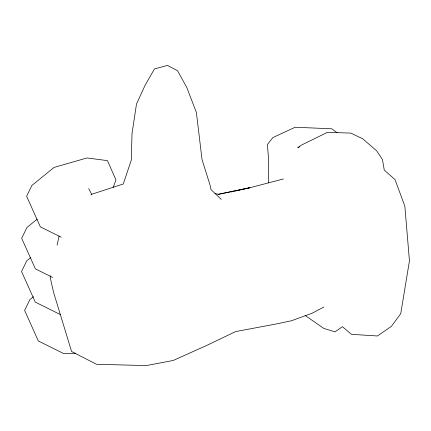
<?xml version="1.0" encoding="UTF-8"?>
<svg xmlns="http://www.w3.org/2000/svg" width="431" height="431" viewBox="0 0 431 431"><rect width="100%" height="100%" fill="white"/><g stroke="black" fill="none" stroke-linecap="round" stroke-linejoin="round"><path stroke-width="0.65" d="M268.378 182.852L268.572 158.797L267.365 144.563L272.904 137.548L295.187 127.231L331.843 128.815L337.198 132.877M50.416 275.802L50.131 277.101L53.611 292.504L71.578 351.475L96.452 364.26L146.314 365.59L173.24 360.461L206.972 345.317L235.638 331.568L276.109 324.01L291.615 320.712L312.044 313.251L323.923 307.017M57.091 245.207L59.079 236.091M113.17 187.437L115.961 179.975L107.47 160.634L86.997 157.956L54.02 167.444L31.856 185.502L26.636 196.277L40.347 226.841L61.224 237.217M90.925 195.027L91.959 194.182L123.271 183.994L131.288 160.122L132.026 133.567L136.498 104.016L145.177 85.101L154.47 68.928L167.438 65.41L177.545 70.711L186.747 87.407L196.38 112.421L202.037 159.594L210.086 185.19L210.98 189.538L221.232 199.418M37.211 219.126L26.9 227.525L21.685 238.3L35.39 268.863L52.69 277.462M30.892 257.393L26.765 260.755L21.55 271.53L35.261 302.093L60.313 314.549M33.446 296.695L29.841 299.637L24.621 310.412L38.332 340.975L63.384 353.431L75.797 353.242M299.529 146.879L297.767 147.747L301.301 145.161L327.366 132.355L350.812 133.093L362.697 138.777L376.64 150.818L382.469 159.545L384.263 170.067L395.033 179.614L404.854 206.223L409.45 260.9L400.728 313.698L391.45 326.294L377.464 335.981L351.437 334.321L342.419 326.682L335.006 331.875L323.805 328.411L305.116 315.427M283.458 178.951L249.953 187.717L234.992 191.078M218.032 194.333L249.953 187.717L218.948 194.273L214.994 193.621M231.091 191.957L233.694 191.375M88.705 188.525L91.701 194.392"/></g></svg>
